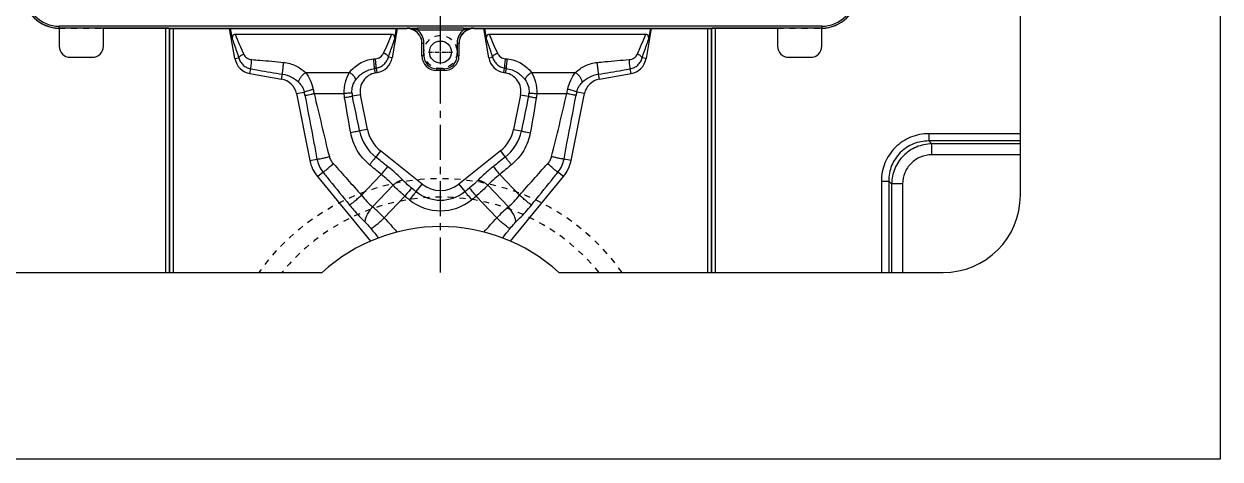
# Model space of a CAD drawing. Header units: millimetres. Extents: x 564 to 2602, y -1989 to 1042.
# Drawn here: x 815.7 to 1140.6, y -1388.5 to -1270.3 of the extents above; entities that cross this region are included whole.
import ezdxf

# ---------------------------------------------------------------- set-up
doc = ezdxf.new("R2010")
doc.units = ezdxf.units.MM
doc.header["$LTSCALE"] = 16.335
doc.linetypes.add('CENTER', pattern=[0.6, 0.375, -0.075, 0.075, -0.075])
doc.linetypes.add('HIDDEN', pattern=[0.2, 0.1, -0.1])
doc.layers.get('0').update_dxf_attribs({"linetype": 'CONTINUOUS'})
doc.layers.add('DEFAULT_2', color=8, linetype='HIDDEN')

msp = doc.modelspace()

# ---------------------------------------------------------------- linework, layer by layer
at = {"color": 1, "linetype": 'CENTER', "ltscale": 1.561163}
msp.add_line((928.824, -1337.822), (928.824, -1086.822), dxfattribs=at)
at = {"color": 7, "linetype": 'Continuous'}
for p, q in [((1086.324, -1316.822), (1086.324, -1107.822)), ((825.258, -1271.38), (825.258, -1270.877)), ((1032.391, -1270.877), (825.258, -1270.877)), ((837.258, -1271.406), (825.258, -1271.406)), ((825.258, -1271.434), (825.258, -1276.322)), ((837.258, -1271.38), (919.775, -1271.38)), ((837.258, -1276.322), (837.258, -1271.434)), ((854.118, -1271.434), (837.258, -1271.434)), ((854.118, -1271.434), (854.118, -1337.822)), ((855.217, -1271.506), (855.114, -1271.465)), ((855.114, -1271.465), (855.114, -1337.822)), ((855.217, -1271.506), (855.217, -1337.822)), ((856.213, -1271.538), (856.213, -1337.822)), ((856.213, -1271.538), (871.56, -1271.538)), ((871.56, -1271.538), (871.826, -1271.503)), ((872.997, -1279.69), (871.56, -1271.538)), ((872.388, -1274.691), (871.826, -1271.503)), ((871.826, -1271.503), (916.823, -1271.503)), ((873.037, -1273.039), (915.609, -1273.039)), ((917.089, -1271.538), (915.695, -1279.441)), ((916.823, -1271.503), (916.258, -1274.708)), ((917.089, -1271.538), (916.823, -1271.503)), ((917.089, -1271.538), (919.775, -1271.538)), ((919.775, -1271.422), (919.775, -1271.538)), ((935.074, -1271.388), (922.575, -1271.388)), ((922.575, -1271.388), (922.575, -1271.89)), ((922.575, -1271.89), (935.074, -1271.89)), ((935.074, -1271.388), (935.074, -1271.89)), ((937.874, -1271.38), (1020.391, -1271.38)), ((937.874, -1271.422), (937.874, -1271.538)), ((937.874, -1271.538), (940.56, -1271.538)), ((940.56, -1271.538), (940.826, -1271.503)), ((941.953, -1279.441), (940.56, -1271.538)), ((940.826, -1271.503), (985.823, -1271.503)), ((941.391, -1274.708), (940.826, -1271.503)), ((942.04, -1273.039), (984.611, -1273.039)), ((986.089, -1271.538), (984.651, -1279.69)), ((985.823, -1271.503), (985.261, -1274.69)), ((986.089, -1271.538), (985.823, -1271.503)), ((986.089, -1271.538), (1001.435, -1271.538)), ((1001.435, -1337.822), (1001.435, -1271.538)), ((1002.534, -1271.465), (1002.432, -1271.506)), ((1002.432, -1337.822), (1002.432, -1271.506)), ((1002.534, -1337.822), (1002.534, -1271.465)), ((1020.391, -1271.434), (1003.531, -1271.434)), ((1003.531, -1337.822), (1003.531, -1271.434)), ((1032.391, -1271.406), (1020.391, -1271.406)), ((1020.391, -1271.434), (1020.391, -1276.322)), ((1032.391, -1270.877), (1032.391, -1271.38)), ((1032.391, -1276.322), (1032.391, -1271.434)), ((923.797, -1278.904), (923.797, -1275.563)), ((924.101, -1275.447), (924.3, -1275.447)), ((924.3, -1278.904), (924.3, -1275.447)), ((933.349, -1275.447), (933.852, -1275.447)), ((933.349, -1275.447), (933.349, -1278.904)), ((933.852, -1275.563), (933.852, -1278.904)), ((828.258, -1279.322), (834.258, -1279.322)), ((872.997, -1279.69), (874.051, -1279.504)), ((915.695, -1279.441), (914.692, -1279.264)), ((924.3, -1278.904), (923.797, -1278.904)), ((933.852, -1278.904), (933.349, -1278.904)), ((941.953, -1279.441), (942.957, -1279.264)), ((984.651, -1279.69), (983.598, -1279.504)), ((1023.391, -1279.322), (1029.391, -1279.322)), ((877.053, -1283.746), (877.28, -1282.46)), ((911.129, -1283.586), (910.91, -1282.344)), ((911.64, -1283.497), (911.421, -1282.258)), ((929.83, -1282.423), (927.819, -1282.423)), ((927.819, -1282.926), (927.819, -1282.423)), ((929.83, -1282.926), (927.819, -1282.926)), ((929.83, -1282.423), (929.83, -1282.926)), ((946.009, -1283.497), (946.227, -1282.258)), ((946.519, -1283.586), (946.738, -1282.344)), ((980.596, -1283.746), (980.369, -1282.46)), ((877.053, -1283.746), (885.667, -1285.265)), ((885.667, -1285.265), (885.906, -1283.909)), ((892.158, -1283.471), (904.099, -1283.471)), ((911.129, -1283.586), (911.64, -1283.497)), ((946.009, -1283.497), (946.519, -1283.586)), ((953.55, -1283.471), (965.49, -1283.471)), ((971.982, -1285.265), (971.743, -1283.909)), ((971.982, -1285.265), (980.596, -1283.746)), ((889.702, -1289.208), (891.815, -1288.786)), ((889.702, -1289.208), (893.333, -1307.367)), ((894.484, -1289.163), (902.661, -1289.163)), ((907.095, -1289.491), (904.901, -1289.93)), ((908.98, -1298.918), (907.095, -1289.491)), ((950.554, -1289.491), (948.668, -1298.918)), ((950.554, -1289.491), (952.747, -1289.93)), ((954.988, -1289.163), (963.165, -1289.163)), ((964.315, -1307.367), (967.947, -1289.208)), ((967.947, -1289.208), (965.833, -1288.786)), ((908.98, -1298.918), (906.849, -1299.345)), ((948.668, -1298.918), (950.799, -1299.345)), ((1086.324, -1300.083), (1061.459, -1300.083)), ((1061.459, -1300.083), (1061.459, -1302.064)), ((1086.324, -1302.064), (1061.459, -1302.064)), ((1062.26, -1302.864), (1061.459, -1302.064)), ((912.55, -1304.775), (911.222, -1306.439)), ((923.835, -1313.777), (912.55, -1304.775)), ((945.099, -1304.775), (933.813, -1313.777)), ((945.099, -1304.775), (946.427, -1306.439)), ((1086.324, -1302.864), (1062.26, -1302.864)), ((1062.26, -1305.835), (1062.26, -1302.864)), ((1086.324, -1305.835), (1062.26, -1305.835)), ((893.333, -1307.367), (895.269, -1306.98)), ((964.315, -1307.367), (962.38, -1306.98)), ((895.414, -1311.756), (896.91, -1310.526)), ((895.414, -1311.756), (909.824, -1329.287)), ((907.36, -1316.82), (912.75, -1311.157)), ((944.899, -1311.157), (950.289, -1316.82)), ((947.824, -1329.287), (962.235, -1311.756)), ((962.235, -1311.756), (960.739, -1310.526)), ((910.388, -1319.961), (915.97, -1314.096)), ((922.198, -1315.829), (923.835, -1313.777)), ((933.813, -1313.777), (935.45, -1315.829)), ((941.678, -1314.096), (947.26, -1319.961)), ((1048.586, -1312.957), (1050.566, -1312.957)), ((1048.586, -1312.957), (1048.586, -1337.822)), ((1051.367, -1313.757), (1050.566, -1312.957)), ((1050.566, -1312.957), (1050.566, -1337.822)), ((1054.338, -1313.757), (1051.367, -1313.757)), ((1051.367, -1313.757), (1051.367, -1337.822)), ((1054.338, -1313.757), (1054.338, -1337.822)), ((913.56, -1322.951), (919.159, -1317.067)), ((938.489, -1317.067), (944.089, -1322.951)), ((792.324, -1337.822), (896.711, -1337.822)), ((960.937, -1337.822), (1065.324, -1337.822))]:
    msp.add_line(p, q, dxfattribs=at)
at = {"color": 1, "linetype": 'CENTER', "ltscale": 0.186593}
for p, q in [((928.824, -1281.198), (928.824, -1274.598)), ((925.524, -1277.898), (932.124, -1277.898))]:
    msp.add_line(p, q, dxfattribs=at)
msp.add_lwpolyline([(607.454, -1035.97), (1140.578, -1035.97), (1140.578, -1388.515), (607.454, -1388.515)], close=True)
at = {"color": 2, "linetype": 'Continuous'}
msp.add_circle((928.824, -1277.898), 3, dxfattribs=at)
at = {"color": 7, "linetype": 'Continuous'}
for centre, radius, start, end in [((825.258, -1261.81), 9.623, 180, 270), ((825.258, -1261.81), 9.569, 180, 270), ((825.258, -1261.81), 9.067, 180.00001, 269.99999), ((1032.391, -1261.81), 9.623, 270, 0), ((1032.391, -1261.81), 9.569, 270, 0), ((1032.391, -1261.81), 9.067, 270.00001, 359.99999), ((919.774, -1275.444), 4.023, 59.98967, 89.98459), ((919.76, -1275.463), 4.045, 51.67548, 59.95664), ((919.781, -1275.438), 4.013, 44.99355, 51.67952), ((919.771, -1275.447), 4.529, 0.70947, 51.74579), ((937.878, -1275.447), 4.529, 128.25571, 179.28952), ((937.868, -1275.438), 4.013, 128.32103, 180.01144), ((937.888, -1275.463), 4.046, 120.03807, 128.32506), ((937.875, -1275.444), 4.023, 90.01546, 120.00517), ((828.258, -1276.322), 3, 180, 270), ((834.258, -1276.322), 3, 270, 0), ((919.79, -1275.448), 4.509, 0.00766, 0.72487), ((937.857, -1275.447), 4.508, 179.27594, 179.99184), ((1023.391, -1276.322), 3, 180, 270), ((1029.391, -1276.322), 3, 270, 0), ((877.921, -1278.822), 5, 190, 260), ((910.771, -1278.572), 5, 280, 350), ((927.819, -1278.904), 4.022, 180, 270), ((927.819, -1278.904), 3.519, 179.99937, 270.00063), ((929.83, -1278.904), 4.022, 270, 0), ((929.83, -1278.904), 3.519, 269.99937, 0.00063), ((946.877, -1278.572), 5, 190, 260), ((979.727, -1278.822), 5, 280, 350), ((884.799, -1290.189), 5, 11.30993, 80), ((911.998, -1288.51), 5, 100, 191.30993), ((945.651, -1288.51), 5, 348.69007, 80), ((972.85, -1290.189), 5, 100, 168.69007), ((863.154, -1295.032), 29.334, 10.55067, 12.29492), ((912.02, -1288.448), 7.272, 184.47424, 191.75783), ((945.635, -1288.449), 7.265, 348.23884, 355.5291), ((994.508, -1295.035), 29.347, 167.7055, 169.44891), ((918.781, -1296.886), 12.182, 191.64508, 231.64872), ((918.786, -1296.957), 10, 191.30993, 231.41903), ((938.862, -1296.957), 10, 308.58097, 348.69007), ((938.868, -1296.886), 12.182, 308.35133, 348.35487), ((903.139, -1305.406), 10, 191.30993, 219.41903), ((903.169, -1305.477), 8.042, 190.77316, 218.89495), ((954.48, -1305.477), 8.042, 321.10499, 349.22691), ((954.509, -1305.406), 10, 320.58097, 348.69007), ((928.824, -1307.5), 10.643, 231.49886, 308.50114), ((928.824, -1307.524), 8, 231.41903, 308.58097), ((1299.786, -846.965), 604.875, 231.004012, 231.155926), ((928.824, -1307.617), 13.425, 231.17106, 308.82893), ((557.361, -846.344), 605.673, 308.844166, 308.99588), ((1065.324, -1316.822), 21, 270, 0), ((866.539, -1369.642), 66.265, 44.79829, 48.56792), ((990.872, -1369.391), 65.919, 131.42219, 135.2116), ((928.824, -1372.822), 47.5, 47.4631, 132.5369)]:
    msp.add_arc(centre, radius, start, end, dxfattribs=at)
for centre, major_axis, ratio, start_param, end_param in [((854.118, -1271.469), (1, 0), 0.0349208, 0.0872665, 1.5707963), ((856.213, -1271.503), (1, 0), 0.0349208, -3.0543262, -1.5707963), ((919.775, -1275.563), (0, 4.024), 0.9993908, -1.5708307, 0), ((937.874, -1275.563), (0, -4.024), 0.9993908, -3.1415927, -1.570762), ((1001.435, -1271.503), (1, 0), 0.0349208, -1.5707963, -0.0872665), ((1003.531, -1271.469), (1, 0), 0.0349208, 1.5707963, 3.0543262)]:
    msp.add_ellipse(centre, major_axis=major_axis, ratio=ratio, start_param=start_param, end_param=end_param, dxfattribs=at)
for points, knots in [([(872.388, -1274.691), (872.359, -1274.527), (872.323, -1274.194), (872.353, -1273.774), (872.453, -1273.454), (872.582, -1273.235), (872.783, -1273.073), (872.954, -1273.039), (873.037, -1273.039)], [0, 0, 0, 0, 0.2497825, 0.4993467, 0.6244444, 0.7496675, 0.8746808, 1, 1, 1, 1]), ([(873.037, -1273.039), (873.421, -1273.948), (874.18, -1275.771), (874.954, -1277.588), (875.365, -1278.486)], [0, 0, 0, 0, 0.4996212, 1, 1, 1, 1]), ([(913.357, -1278.23), (913.751, -1277.372), (914.497, -1275.64), (915.235, -1273.904), (915.609, -1273.039)], [0, 0, 0, 0, 0.5002814, 1, 1, 1, 1]), ([(915.609, -1273.039), (915.693, -1273.039), (915.865, -1273.073), (916.068, -1273.238), (916.197, -1273.459), (916.295, -1273.783), (916.324, -1274.207), (916.287, -1274.542), (916.258, -1274.708)], [0, 0, 0, 0, 0.1251825, 0.2502695, 0.3753918, 0.5004882, 0.7501329, 1, 1, 1, 1]), ([(922.575, -1271.89), (922.347, -1271.812), (921.882, -1271.695), (921.185, -1271.535), (920.481, -1271.44), (920.01, -1271.42), (919.774, -1271.422)], [0, 0, 0, 0, 0.2533285, 0.5038675, 0.7524236, 1, 1, 1, 1]), ([(919.775, -1271.422), (919.991, -1271.418), (920.925, -1271.401), (921.858, -1271.388), (922.575, -1271.388)], [0, 0, 0, 0, 0.2323441, 1, 1, 1, 1]), ([(935.074, -1271.388), (935.327, -1271.388), (936.26, -1271.392), (937.194, -1271.408), (937.874, -1271.422)], [0, 0, 0, 0, 0.2712251, 1, 1, 1, 1]), ([(937.874, -1271.422), (937.639, -1271.42), (937.167, -1271.44), (936.463, -1271.535), (935.766, -1271.695), (935.301, -1271.812), (935.074, -1271.89)], [0, 0, 0, 0, 0.2475796, 0.4961382, 0.7466729, 1, 1, 1, 1]), ([(941.391, -1274.708), (941.361, -1274.542), (941.325, -1274.207), (941.353, -1273.783), (941.451, -1273.459), (941.58, -1273.238), (941.783, -1273.073), (941.955, -1273.039), (942.04, -1273.039)], [0, 0, 0, 0, 0.2497799, 0.4993455, 0.6244361, 0.7496653, 0.874664, 1, 1, 1, 1]), ([(942.04, -1273.039), (942.414, -1273.904), (943.152, -1275.64), (943.897, -1277.372), (944.291, -1278.23)], [0, 0, 0, 0, 0.4997202, 1, 1, 1, 1]), ([(982.284, -1278.486), (982.694, -1277.588), (983.468, -1275.771), (984.227, -1273.948), (984.611, -1273.039)], [0, 0, 0, 0, 0.500379, 1, 1, 1, 1]), ([(984.611, -1273.039), (984.695, -1273.039), (984.865, -1273.073), (985.066, -1273.235), (985.196, -1273.453), (985.296, -1273.774), (985.326, -1274.194), (985.29, -1274.526), (985.261, -1274.69)], [0, 0, 0, 0, 0.1251908, 0.2502858, 0.3754202, 0.5005193, 0.7501478, 1, 1, 1, 1]), ([(872.388, -1274.691), (872.527, -1275.09), (873.085, -1276.693), (873.643, -1278.297), (874.051, -1279.504)], [0, 0, 0, 0, 0.2490775, 1, 1, 1, 1]), ([(914.692, -1279.264), (914.821, -1278.881), (915.338, -1277.361), (915.866, -1275.844), (916.258, -1274.708)], [0, 0, 0, 0, 0.2513643, 1, 1, 1, 1]), ([(941.391, -1274.708), (941.521, -1275.087), (942.046, -1276.604), (942.572, -1278.121), (942.957, -1279.264)], [0, 0, 0, 0, 0.2493538, 1, 1, 1, 1]), ([(983.598, -1279.504), (983.734, -1279.1), (984.283, -1277.493), (984.844, -1275.89), (985.261, -1274.69)], [0, 0, 0, 0, 0.2516467, 1, 1, 1, 1]), ([(874.051, -1279.504), (874.076, -1279.4), (874.206, -1279.182), (874.626, -1278.793), (875.054, -1278.582), (875.365, -1278.486)], [0, 0, 0, 0, 0.1879462, 0.4302126, 1, 1, 1, 1]), ([(874.051, -1279.504), (874.152, -1279.863), (874.454, -1280.564), (875.179, -1281.464), (876.141, -1282.141), (876.894, -1282.392), (877.28, -1282.46)], [0, 0, 0, 0, 0.242755, 0.4912858, 0.7444461, 1, 1, 1, 1]), ([(875.365, -1278.486), (875.454, -1278.682), (875.689, -1279.061), (876.189, -1279.529), (876.826, -1279.859), (877.309, -1279.954), (877.555, -1279.967)], [0, 0, 0, 0, 0.2326587, 0.4764451, 0.7331672, 1, 1, 1, 1]), ([(877.28, -1282.46), (877.29, -1282.413), (877.31, -1282.291), (877.357, -1281.956), (877.42, -1281.412), (877.492, -1280.704), (877.536, -1280.207), (877.555, -1279.967)], [0, 0, 0, 0, 0.0578405, 0.1482639, 0.4045674, 0.7113987, 1, 1, 1, 1]), ([(877.555, -1279.967), (878.282, -1280.004), (881.188, -1280.198), (884.084, -1280.51), (886.258, -1280.721)], [0, 0, 0, 0, 0.2502063, 1, 1, 1, 1]), ([(904.099, -1283.471), (904.471, -1282.989), (905.317, -1282.073), (906.849, -1280.94), (908.642, -1280.114), (909.955, -1279.835), (910.627, -1279.773)], [0, 0, 0, 0, 0.2368759, 0.4825094, 0.7374818, 1, 1, 1, 1]), ([(910.91, -1282.344), (910.907, -1282.216), (910.873, -1281.868), (910.811, -1281.258), (910.725, -1280.529), (910.66, -1280.02), (910.627, -1279.773)], [0, 0, 0, 0, 0.1486753, 0.4048771, 0.7114114, 1, 1, 1, 1]), ([(911.142, -1279.727), (911.624, -1279.692), (912.551, -1279.379), (913.173, -1278.63), (913.357, -1278.23)], [0, 0, 0, 0, 0.5232076, 1, 1, 1, 1]), ([(911.421, -1282.258), (911.38, -1281.917), (911.289, -1281.073), (911.196, -1280.23), (911.142, -1279.727)], [0, 0, 0, 0, 0.4046472, 1, 1, 1, 1]), ([(911.421, -1282.258), (911.812, -1282.19), (912.575, -1281.937), (913.55, -1281.252), (914.284, -1280.339), (914.59, -1279.627), (914.692, -1279.264)], [0, 0, 0, 0, 0.2553419, 0.5084156, 0.7570876, 1, 1, 1, 1]), ([(914.692, -1279.264), (914.666, -1279.158), (914.534, -1278.937), (914.107, -1278.542), (913.672, -1278.328), (913.357, -1278.23)], [0, 0, 0, 0, 0.1876769, 0.4299625, 1, 1, 1, 1]), ([(942.957, -1279.264), (942.983, -1279.158), (943.115, -1278.936), (943.541, -1278.542), (943.976, -1278.327), (944.291, -1278.23)], [0, 0, 0, 0, 0.1877477, 0.4300282, 1, 1, 1, 1]), ([(942.957, -1279.264), (943.059, -1279.627), (943.364, -1280.339), (944.098, -1281.252), (945.074, -1281.937), (945.836, -1282.19), (946.227, -1282.258)], [0, 0, 0, 0, 0.2429112, 0.4915842, 0.7446582, 1, 1, 1, 1]), ([(944.291, -1278.23), (944.475, -1278.63), (945.098, -1279.379), (946.024, -1279.692), (946.506, -1279.727)], [0, 0, 0, 0, 0.4767905, 1, 1, 1, 1]), ([(946.227, -1282.258), (946.269, -1281.917), (946.36, -1281.073), (946.453, -1280.23), (946.506, -1279.727)], [0, 0, 0, 0, 0.4046471, 1, 1, 1, 1]), ([(946.738, -1282.344), (946.742, -1282.216), (946.775, -1281.868), (946.837, -1281.258), (946.923, -1280.529), (946.988, -1280.02), (947.022, -1279.773)], [0, 0, 0, 0, 0.1486755, 0.4048772, 0.7114114, 1, 1, 1, 1]), ([(947.022, -1279.773), (947.693, -1279.835), (949.007, -1280.114), (950.8, -1280.94), (952.333, -1282.072), (953.178, -1282.989), (953.55, -1283.471)], [0, 0, 0, 0, 0.262529, 0.5175179, 0.7631537, 1, 1, 1, 1]), ([(971.391, -1280.721), (972.115, -1280.651), (975.012, -1280.359), (977.912, -1280.08), (980.094, -1279.967)], [0, 0, 0, 0, 0.2498896, 1, 1, 1, 1]), ([(980.094, -1279.967), (980.34, -1279.954), (980.822, -1279.859), (981.459, -1279.529), (981.959, -1279.061), (982.194, -1278.682), (982.284, -1278.486)], [0, 0, 0, 0, 0.2668358, 0.5235567, 0.7673402, 1, 1, 1, 1]), ([(980.369, -1282.46), (980.359, -1282.413), (980.339, -1282.291), (980.291, -1281.956), (980.228, -1281.412), (980.156, -1280.704), (980.112, -1280.207), (980.094, -1279.967)], [0, 0, 0, 0, 0.0578408, 0.1482639, 0.4045674, 0.7113991, 1, 1, 1, 1]), ([(980.369, -1282.46), (980.755, -1282.392), (981.507, -1282.14), (982.47, -1281.464), (983.195, -1280.564), (983.497, -1279.863), (983.598, -1279.504)], [0, 0, 0, 0, 0.2555562, 0.508717, 0.7572452, 1, 1, 1, 1]), ([(983.598, -1279.504), (983.572, -1279.4), (983.442, -1279.182), (983.022, -1278.793), (982.594, -1278.582), (982.284, -1278.486)], [0, 0, 0, 0, 0.1878806, 0.4301517, 1, 1, 1, 1]), ([(877.28, -1282.46), (877.997, -1282.589), (880.87, -1283.09), (883.749, -1283.554), (885.906, -1283.909)], [0, 0, 0, 0, 0.2501421, 1, 1, 1, 1]), ([(885.906, -1283.909), (885.906, -1283.847), (885.916, -1283.688), (885.951, -1283.257), (886.024, -1282.562), (886.131, -1281.657), (886.214, -1281.026), (886.258, -1280.721)], [0, 0, 0, 0, 0.0581949, 0.1487819, 0.4049559, 0.7114307, 1, 1, 1, 1]), ([(886.258, -1280.721), (887.381, -1280.829), (889.547, -1281.453), (891.378, -1282.737), (892.158, -1283.471)], [0, 0, 0, 0, 0.5129326, 1, 1, 1, 1]), ([(905.811, -1285.445), (906.383, -1284.67), (907.904, -1283.252), (909.861, -1282.515), (910.91, -1282.344)], [0, 0, 0, 0, 0.4754484, 1, 1, 1, 1]), ([(946.738, -1282.344), (947.788, -1282.515), (949.745, -1283.252), (951.265, -1284.67), (951.837, -1285.445)], [0, 0, 0, 0, 0.5246267, 1, 1, 1, 1]), ([(965.49, -1283.471), (966.271, -1282.737), (968.102, -1281.453), (970.268, -1280.83), (971.391, -1280.721)], [0, 0, 0, 0, 0.4870646, 1, 1, 1, 1]), ([(971.743, -1283.909), (971.742, -1283.847), (971.733, -1283.688), (971.698, -1283.257), (971.625, -1282.562), (971.518, -1281.657), (971.435, -1281.026), (971.391, -1280.721)], [0, 0, 0, 0, 0.0581974, 0.1487852, 0.4049584, 0.7114312, 1, 1, 1, 1]), ([(971.743, -1283.909), (973.9, -1283.554), (976.779, -1283.09), (979.651, -1282.589), (980.369, -1282.46)], [0, 0, 0, 0, 0.7498572, 1, 1, 1, 1]), ([(885.906, -1283.909), (886.764, -1284.048), (888.384, -1284.579), (889.758, -1285.581), (890.327, -1286.147)], [0, 0, 0, 0, 0.5198917, 1, 1, 1, 1]), ([(890.327, -1286.147), (890.316, -1286.059), (890.331, -1285.859), (890.468, -1285.406), (890.823, -1284.789), (891.412, -1284.084), (891.898, -1283.658), (892.158, -1283.471)], [0, 0, 0, 0, 0.0792256, 0.1772645, 0.4235453, 0.7116288, 1, 1, 1, 1]), ([(890.327, -1286.147), (890.675, -1286.492), (891.312, -1287.305), (891.699, -1288.269), (891.815, -1288.786)], [0, 0, 0, 0, 0.4807766, 1, 1, 1, 1]), ([(892.158, -1283.471), (892.67, -1284.099), (893.555, -1285.544), (894.073, -1287.154), (894.251, -1288)], [0, 0, 0, 0, 0.4838799, 1, 1, 1, 1]), ([(902.661, -1289.163), (902.626, -1288.135), (902.827, -1286.137), (903.598, -1284.278), (904.099, -1283.471)], [0, 0, 0, 0, 0.5200252, 1, 1, 1, 1]), ([(905.811, -1285.445), (905.813, -1285.28), (905.682, -1284.901), (905.305, -1284.381), (904.763, -1283.875), (904.329, -1283.591), (904.099, -1283.471)], [0, 0, 0, 0, 0.1828597, 0.4272284, 0.7111722, 1, 1, 1, 1]), ([(904.771, -1289.015), (904.719, -1288.357), (904.867, -1287.069), (905.455, -1285.927), (905.811, -1285.445)], [0, 0, 0, 0, 0.5245977, 1, 1, 1, 1]), ([(951.837, -1285.445), (951.835, -1285.28), (951.966, -1284.901), (952.343, -1284.38), (952.885, -1283.875), (953.319, -1283.591), (953.55, -1283.471)], [0, 0, 0, 0, 0.1829674, 0.4273204, 0.7112062, 1, 1, 1, 1]), ([(951.837, -1285.445), (952.193, -1285.927), (952.782, -1287.069), (952.93, -1288.356), (952.878, -1289.015)], [0, 0, 0, 0, 0.4752911, 1, 1, 1, 1]), ([(953.55, -1283.471), (954.049, -1284.278), (954.819, -1286.137), (955.021, -1288.135), (954.988, -1289.163)], [0, 0, 0, 0, 0.4799613, 1, 1, 1, 1]), ([(963.398, -1288), (963.576, -1287.154), (964.093, -1285.544), (964.979, -1284.099), (965.49, -1283.471)], [0, 0, 0, 0, 0.516121, 1, 1, 1, 1]), ([(967.322, -1286.147), (967.332, -1286.059), (967.317, -1285.859), (967.181, -1285.406), (966.825, -1284.789), (966.237, -1284.083), (965.751, -1283.658), (965.49, -1283.471)], [0, 0, 0, 0, 0.0792338, 0.1772762, 0.4235549, 0.7116321, 1, 1, 1, 1]), ([(965.833, -1288.786), (965.95, -1288.269), (966.336, -1287.305), (966.974, -1286.492), (967.322, -1286.147)], [0, 0, 0, 0, 0.5192336, 1, 1, 1, 1]), ([(967.322, -1286.147), (967.891, -1285.581), (969.264, -1284.579), (970.884, -1284.048), (971.743, -1283.909)], [0, 0, 0, 0, 0.4801083, 1, 1, 1, 1]), ([(891.815, -1288.786), (891.923, -1288.732), (892.222, -1288.622), (892.763, -1288.439), (893.464, -1288.224), (893.979, -1288.075), (894.251, -1288)], [0, 0, 0, 0, 0.1407206, 0.3723871, 0.6697256, 1, 1, 1, 1]), ([(891.992, -1289.661), (892.04, -1289.66), (892.159, -1289.649), (892.469, -1289.606), (892.978, -1289.51), (893.691, -1289.356), (894.21, -1289.231), (894.484, -1289.163)], [0, 0, 0, 0, 0.0573464, 0.1396855, 0.3701614, 0.667426, 1, 1, 1, 1]), ([(891.992, -1289.661), (892.803, -1293.993), (893.924, -1299.76), (895.004, -1305.536), (895.269, -1306.98)], [0, 0, 0, 0, 0.7501045, 1, 1, 1, 1]), ([(904.771, -1289.015), (904.674, -1289.032), (904.414, -1289.057), (903.945, -1289.094), (903.339, -1289.131), (902.895, -1289.152), (902.661, -1289.163)], [0, 0, 0, 0, 0.1393323, 0.369874, 0.6672779, 1, 1, 1, 1]), ([(952.878, -1289.015), (952.975, -1289.033), (953.235, -1289.058), (953.703, -1289.096), (954.31, -1289.132), (954.753, -1289.153), (954.988, -1289.163)], [0, 0, 0, 0, 0.1393498, 0.3698885, 0.6672854, 1, 1, 1, 1]), ([(962.38, -1306.98), (962.645, -1305.536), (963.724, -1299.76), (964.846, -1293.993), (965.657, -1289.661)], [0, 0, 0, 0, 0.2498955, 1, 1, 1, 1]), ([(965.657, -1289.661), (965.608, -1289.66), (965.49, -1289.649), (965.179, -1289.606), (964.671, -1289.51), (963.958, -1289.356), (963.438, -1289.231), (963.165, -1289.163)], [0, 0, 0, 0, 0.0573465, 0.1396857, 0.3701615, 0.6674261, 1, 1, 1, 1]), ([(965.833, -1288.786), (965.726, -1288.732), (965.427, -1288.622), (964.886, -1288.439), (964.184, -1288.224), (963.669, -1288.075), (963.398, -1288)], [0, 0, 0, 0, 0.1407183, 0.3723849, 0.6697245, 1, 1, 1, 1]), ([(904.901, -1289.93), (904.805, -1289.959), (904.546, -1290.017), (904.078, -1290.116), (903.471, -1290.231), (903.026, -1290.311), (902.791, -1290.352)], [0, 0, 0, 0, 0.1393193, 0.3698631, 0.6672724, 1, 1, 1, 1]), ([(952.747, -1289.93), (952.843, -1289.959), (953.102, -1290.019), (953.57, -1290.117), (954.177, -1290.232), (954.622, -1290.311), (954.857, -1290.352)], [0, 0, 0, 0, 0.1393394, 0.3698798, 0.6672809, 1, 1, 1, 1]), ([(906.849, -1299.345), (906.739, -1299.376), (906.443, -1299.442), (905.906, -1299.553), (905.212, -1299.686), (904.703, -1299.78), (904.434, -1299.828)], [0, 0, 0, 0, 0.1392822, 0.3698325, 0.6672566, 1, 1, 1, 1]), ([(950.799, -1299.345), (950.909, -1299.376), (951.206, -1299.442), (951.742, -1299.553), (952.436, -1299.686), (952.945, -1299.78), (953.214, -1299.828)], [0, 0, 0, 0, 0.1392822, 0.3698324, 0.6672566, 1, 1, 1, 1]), ([(909.553, -1308.531), (908.233, -1307.445), (905.951, -1304.794), (904.735, -1301.51), (904.434, -1299.828)], [0, 0, 0, 0, 0.5000429, 1, 1, 1, 1]), ([(953.214, -1299.828), (952.914, -1301.51), (951.697, -1304.794), (949.416, -1307.445), (948.095, -1308.531)], [0, 0, 0, 0, 0.4999571, 1, 1, 1, 1]), ([(1061.459, -1300.083), (1060.617, -1300.083), (1058.929, -1300.246), (1056.494, -1300.976), (1054.249, -1302.169), (1052.281, -1303.78), (1050.671, -1305.747), (1049.479, -1307.992), (1048.749, -1310.426), (1048.586, -1312.115), (1048.586, -1312.957)], [0, 0, 0, 0, 0.1249992, 0.2500289, 0.3750249, 0.5000351, 0.6250307, 0.7499941, 0.874998, 1, 1, 1, 1]), ([(1061.459, -1302.064), (1060.746, -1302.061), (1059.315, -1302.194), (1057.25, -1302.806), (1055.345, -1303.812), (1053.677, -1305.175), (1052.314, -1306.843), (1051.308, -1308.748), (1050.697, -1310.812), (1050.564, -1312.243), (1050.566, -1312.957)], [0, 0, 0, 0, 0.1249827, 0.2500097, 0.3750127, 0.5000354, 0.6250435, 0.7500135, 0.8750144, 1, 1, 1, 1]), ([(1062.26, -1302.864), (1061.549, -1302.868), (1060.123, -1303.014), (1057.395, -1303.845), (1054.366, -1305.864), (1052.347, -1308.893), (1051.517, -1311.621), (1051.37, -1313.046), (1051.367, -1313.757)], [0, 0, 0, 0, 0.1252679, 0.2505894, 0.5000348, 0.7494317, 0.8747278, 1, 1, 1, 1]), ([(1062.26, -1305.835), (1061.228, -1305.835), (1059.142, -1306.24), (1056.502, -1307.999), (1054.743, -1310.64), (1054.338, -1312.726), (1054.338, -1313.757)], [0, 0, 0, 0, 0.2500549, 0.5000351, 0.749966, 1, 1, 1, 1]), ([(895.269, -1306.98), (895.335, -1306.982), (895.495, -1306.972), (895.916, -1306.921), (896.604, -1306.793), (897.566, -1306.58), (898.266, -1306.404), (898.635, -1306.307)], [0, 0, 0, 0, 0.0575881, 0.1399972, 0.3704164, 0.6675573, 1, 1, 1, 1]), ([(896.91, -1310.526), (896.972, -1310.496), (897.117, -1310.407), (897.483, -1310.15), (898.058, -1309.691), (898.846, -1309.015), (899.408, -1308.505), (899.702, -1308.231)], [0, 0, 0, 0, 0.0576037, 0.1400173, 0.3704329, 0.6675658, 1, 1, 1, 1]), ([(898.635, -1306.307), (898.729, -1306.664), (899.009, -1307.357), (899.45, -1307.961), (899.702, -1308.231)], [0, 0, 0, 0, 0.4999732, 1, 1, 1, 1]), ([(911.222, -1306.439), (911.15, -1306.54), (910.948, -1306.801), (910.58, -1307.269), (910.097, -1307.866), (909.742, -1308.301), (909.553, -1308.531)], [0, 0, 0, 0, 0.1392403, 0.3697977, 0.6672388, 1, 1, 1, 1]), ([(914.465, -1309.007), (914.39, -1309.11), (914.181, -1309.377), (913.613, -1310.096), (913.115, -1310.709), (912.75, -1311.157)], [0, 0, 0, 0, 0.1392247, 0.3697854, 1, 1, 1, 1]), ([(918.649, -1312.769), (918.336, -1312.447), (917.004, -1311.126), (915.584, -1309.894), (914.465, -1309.007)], [0, 0, 0, 0, 0.2391801, 1, 1, 1, 1]), ([(943.184, -1309.007), (942.804, -1309.307), (941.353, -1310.496), (939.97, -1311.77), (939, -1312.769)], [0, 0, 0, 0, 0.2578282, 1, 1, 1, 1]), ([(943.184, -1309.007), (943.259, -1309.11), (943.467, -1309.377), (944.036, -1310.096), (944.533, -1310.709), (944.899, -1311.157)], [0, 0, 0, 0, 0.1392247, 0.3697854, 1, 1, 1, 1]), ([(946.427, -1306.439), (946.498, -1306.54), (946.7, -1306.801), (947.069, -1307.269), (947.551, -1307.866), (947.907, -1308.301), (948.095, -1308.531)], [0, 0, 0, 0, 0.1392403, 0.3697977, 0.6672388, 1, 1, 1, 1]), ([(957.947, -1308.231), (958.199, -1307.961), (958.639, -1307.357), (958.919, -1306.664), (959.014, -1306.307)], [0, 0, 0, 0, 0.5000268, 1, 1, 1, 1]), ([(960.739, -1310.526), (960.676, -1310.496), (960.532, -1310.407), (960.166, -1310.15), (959.59, -1309.691), (958.803, -1309.015), (958.24, -1308.505), (957.947, -1308.231)], [0, 0, 0, 0, 0.0576036, 0.1400172, 0.3704327, 0.6675657, 1, 1, 1, 1]), ([(962.38, -1306.98), (962.314, -1306.982), (962.153, -1306.972), (961.732, -1306.921), (961.044, -1306.793), (960.082, -1306.58), (959.382, -1306.404), (959.014, -1306.307)], [0, 0, 0, 0, 0.0575881, 0.1399972, 0.3704164, 0.6675573, 1, 1, 1, 1]), ([(896.91, -1310.526), (897.506, -1311.275), (899.899, -1314.269), (902.312, -1317.247), (904.119, -1319.485)], [0, 0, 0, 0, 0.2498628, 1, 1, 1, 1]), ([(915.97, -1314.096), (915.493, -1313.572), (914.454, -1312.551), (913.338, -1311.616), (912.75, -1311.157)], [0, 0, 0, 0, 0.4869993, 1, 1, 1, 1]), ([(944.899, -1311.157), (944.311, -1311.616), (943.195, -1312.551), (942.156, -1313.572), (941.678, -1314.096)], [0, 0, 0, 0, 0.5130007, 1, 1, 1, 1]), ([(953.53, -1319.485), (955.336, -1317.247), (957.749, -1314.269), (960.142, -1311.275), (960.739, -1310.526)], [0, 0, 0, 0, 0.7501372, 1, 1, 1, 1]), ([(918.649, -1312.769), (918.469, -1312.735), (918.033, -1312.781), (917.371, -1313.046), (916.655, -1313.493), (916.195, -1313.88), (915.97, -1314.096)], [0, 0, 0, 0, 0.1790001, 0.4144247, 0.6952726, 1, 1, 1, 1]), ([(919.159, -1317.067), (918.873, -1316.824), (917.777, -1315.87), (916.722, -1314.869), (915.97, -1314.096)], [0, 0, 0, 0, 0.258168, 1, 1, 1, 1]), ([(920.943, -1314.831), (920.736, -1314.666), (919.94, -1314.014), (919.181, -1313.317), (918.649, -1312.769)], [0, 0, 0, 0, 0.2577191, 1, 1, 1, 1]), ([(920.943, -1314.831), (920.864, -1314.937), (920.646, -1315.215), (920.053, -1315.962), (919.538, -1316.601), (919.159, -1317.067)], [0, 0, 0, 0, 0.139211, 0.3697738, 1, 1, 1, 1]), ([(922.198, -1315.829), (921.983, -1316.11), (921.384, -1316.857), (920.786, -1317.605), (920.407, -1318.075)], [0, 0, 0, 0, 0.3697665, 1, 1, 1, 1]), ([(935.45, -1315.829), (935.665, -1316.11), (936.265, -1316.857), (936.863, -1317.605), (937.242, -1318.075)], [0, 0, 0, 0, 0.3697665, 1, 1, 1, 1]), ([(939, -1312.769), (938.828, -1312.946), (938.097, -1313.67), (937.318, -1314.344), (936.705, -1314.831)], [0, 0, 0, 0, 0.2392156, 1, 1, 1, 1]), ([(936.705, -1314.831), (936.785, -1314.937), (937.003, -1315.215), (937.595, -1315.962), (938.111, -1316.601), (938.489, -1317.067)], [0, 0, 0, 0, 0.139211, 0.3697738, 1, 1, 1, 1]), ([(941.678, -1314.096), (941.437, -1314.344), (940.409, -1315.373), (939.332, -1316.351), (938.489, -1317.067)], [0, 0, 0, 0, 0.2387123, 1, 1, 1, 1]), ([(939, -1312.769), (939.179, -1312.735), (939.615, -1312.781), (940.278, -1313.046), (940.994, -1313.493), (941.454, -1313.88), (941.678, -1314.096)], [0, 0, 0, 0, 0.1790001, 0.4144247, 0.6952726, 1, 1, 1, 1]), ([(904.119, -1319.485), (904.187, -1319.442), (904.346, -1319.33), (904.76, -1319.018), (905.423, -1318.481), (906.345, -1317.706), (907.01, -1317.128), (907.36, -1316.82)], [0, 0, 0, 0, 0.0571617, 0.1394475, 0.3699667, 0.6673258, 1, 1, 1, 1]), ([(907.36, -1316.82), (907.832, -1317.4), (908.771, -1318.513), (909.828, -1319.527), (910.388, -1319.961)], [0, 0, 0, 0, 0.5131453, 1, 1, 1, 1]), ([(947.26, -1319.961), (947.821, -1319.527), (948.877, -1318.513), (949.816, -1317.4), (950.289, -1316.82)], [0, 0, 0, 0, 0.4868547, 1, 1, 1, 1]), ([(953.53, -1319.485), (953.462, -1319.442), (953.302, -1319.33), (952.889, -1319.018), (952.225, -1318.481), (951.304, -1317.706), (950.638, -1317.128), (950.289, -1316.82)], [0, 0, 0, 0, 0.0571618, 0.1394476, 0.3699668, 0.6673259, 1, 1, 1, 1]), ([(904.119, -1319.485), (904.46, -1319.907), (905.819, -1321.532), (907.277, -1323.071), (908.407, -1324.167)], [0, 0, 0, 0, 0.2567004, 1, 1, 1, 1]), ([(908.407, -1324.167), (908.388, -1324.043), (908.386, -1323.763), (908.497, -1323.123), (908.853, -1322.211), (909.509, -1321.079), (910.073, -1320.332), (910.388, -1319.961)], [0, 0, 0, 0, 0.0794575, 0.174635, 0.4097783, 0.6926239, 1, 1, 1, 1]), ([(949.241, -1324.167), (949.261, -1324.043), (949.263, -1323.763), (949.152, -1323.123), (948.795, -1322.211), (948.14, -1321.079), (947.575, -1320.332), (947.26, -1319.961)], [0, 0, 0, 0, 0.0794576, 0.1746351, 0.4097784, 0.692624, 1, 1, 1, 1]), ([(949.241, -1324.167), (949.608, -1323.812), (951.107, -1322.317), (952.52, -1320.735), (953.53, -1319.485)], [0, 0, 0, 0, 0.2410352, 1, 1, 1, 1]), ([(908.407, -1324.167), (908.542, -1324.298), (909.09, -1324.851), (909.601, -1325.441), (909.968, -1325.904)], [0, 0, 0, 0, 0.2411058, 1, 1, 1, 1]), ([(909.968, -1325.904), (910.049, -1325.865), (910.235, -1325.752), (910.548, -1325.535), (910.935, -1325.241), (911.572, -1324.727), (912.461, -1323.962), (913.183, -1323.304), (913.56, -1322.951)], [0, 0, 0, 0, 0.0576798, 0.1400975, 0.2452568, 0.3705213, 0.6675762, 1, 1, 1, 1]), ([(913.56, -1322.951), (914.149, -1323.582), (915.295, -1324.873), (916.433, -1326.171), (917.007, -1326.816)], [0, 0, 0, 0, 0.5000004, 1, 1, 1, 1]), ([(940.642, -1326.816), (941.216, -1326.171), (942.354, -1324.874), (943.5, -1323.582), (944.089, -1322.951)], [0, 0, 0, 0, 0.4999996, 1, 1, 1, 1]), ([(947.681, -1325.904), (947.599, -1325.866), (947.412, -1325.754), (947.099, -1325.537), (946.712, -1325.243), (946.074, -1324.73), (945.186, -1323.965), (944.465, -1323.305), (944.089, -1322.951)], [0, 0, 0, 0, 0.0577269, 0.1401582, 0.2453161, 0.3705723, 0.6676024, 1, 1, 1, 1]), ([(947.681, -1325.904), (947.804, -1325.748), (948.297, -1325.145), (948.825, -1324.57), (949.241, -1324.167)], [0, 0, 0, 0, 0.2555391, 1, 1, 1, 1])]:
    msp.add_open_spline(points, degree=3, knots=knots, dxfattribs=at)
for points in [[(910.627, -1279.773), (910.798, -1279.757), (910.97, -1279.739), (911.142, -1279.727)], [(946.506, -1279.727), (946.678, -1279.739), (946.85, -1279.757), (947.022, -1279.773)], [(910.91, -1282.344), (911.081, -1282.315), (911.251, -1282.288), (911.421, -1282.258)], [(946.227, -1282.258), (946.397, -1282.288), (946.568, -1282.315), (946.738, -1282.344)], [(894.251, -1288), (894.332, -1288.386), (894.412, -1288.774), (894.484, -1289.163)], [(894.484, -1289.163), (895.909, -1294.867), (897.132, -1300.622), (898.635, -1306.307)], [(902.791, -1290.352), (902.723, -1289.959), (902.678, -1289.561), (902.661, -1289.163)], [(954.988, -1289.163), (954.971, -1289.561), (954.925, -1289.959), (954.857, -1290.352)], [(959.014, -1306.307), (960.516, -1300.622), (961.739, -1294.867), (963.165, -1289.163)], [(963.165, -1289.163), (963.237, -1288.774), (963.316, -1288.386), (963.398, -1288)], [(904.434, -1299.828), (903.871, -1296.672), (903.341, -1293.51), (902.791, -1290.352)], [(906.849, -1299.345), (906.204, -1296.206), (905.55, -1293.068), (904.901, -1289.93)], [(952.747, -1289.93), (952.097, -1293.068), (951.445, -1296.206), (950.799, -1299.345)], [(954.857, -1290.352), (954.314, -1293.511), (953.777, -1296.672), (953.214, -1299.828)], [(899.702, -1308.231), (902.316, -1311.039), (904.825, -1313.942), (907.36, -1316.82)], [(912.75, -1311.157), (911.682, -1310.285), (910.619, -1309.406), (909.553, -1308.531)], [(914.465, -1309.007), (913.385, -1308.15), (912.303, -1307.295), (911.222, -1306.439)], [(946.427, -1306.439), (945.346, -1307.295), (944.264, -1308.15), (943.184, -1309.007)], [(948.095, -1308.531), (947.03, -1309.406), (945.967, -1310.285), (944.899, -1311.157)], [(950.289, -1316.82), (952.824, -1313.942), (955.333, -1311.039), (957.947, -1308.231)], [(922.198, -1315.829), (921.78, -1315.496), (921.362, -1315.164), (920.943, -1314.831)], [(936.705, -1314.831), (936.287, -1315.164), (935.868, -1315.496), (935.45, -1315.829)], [(909.968, -1325.904), (910.634, -1326.742), (911.309, -1327.575), (911.983, -1328.408)], [(945.666, -1328.408), (946.34, -1327.575), (947.014, -1326.742), (947.681, -1325.904)]]:
    msp.add_open_spline(points, degree=3, dxfattribs=at)
at = {"layer": 'DEFAULT_2', "color": 8, "linetype": 'HIDDEN'}
for p, q in [((825.258, -1271.434), (825.258, -1271.38)), ((825.258, -1271.38), (837.258, -1271.38)), ((837.258, -1271.434), (837.258, -1271.406)), ((919.775, -1271.38), (922.575, -1271.388)), ((935.074, -1271.388), (937.874, -1271.38)), ((1020.391, -1271.38), (1032.391, -1271.38)), ((1020.391, -1271.434), (1020.391, -1271.406)), ((1032.391, -1271.434), (1032.391, -1271.38)), ((923.797, -1275.447), (924.101, -1275.447)), ((923.797, -1275.447), (923.797, -1275.563)), ((933.852, -1275.563), (933.852, -1275.447))]:
    msp.add_line(p, q, dxfattribs=at)
msp.add_circle((928.824, -1277.898), 4.5, dxfattribs=at)
for centre, radius, start, end in [((919.771, -1275.446), 4.026, 359.98873, 44.99355), ((928.824, -1372.822), 60.5, 35.34598, 144.65402), ((928.824, -1372.822), 55.5, 39.09666, 140.90334)]:
    msp.add_arc(centre, radius, start, end, dxfattribs=at)

doc.saveas('drawing.dxf')
